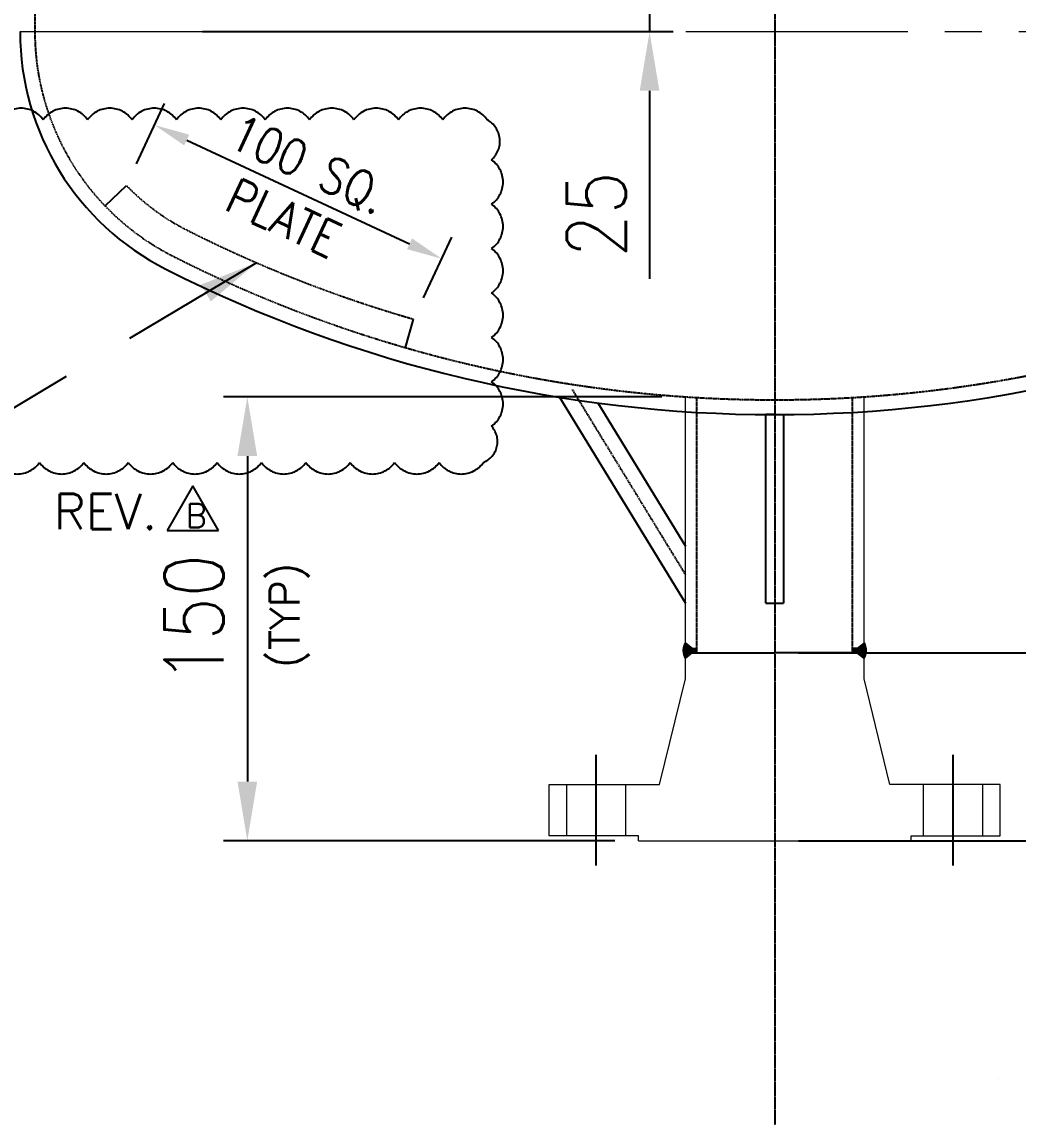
# Model space of a CAD drawing. Header units: inches. Extents: x -23478 to -9690, y -25762 to 11324.
# Drawn here: x -22022.8 to -21686.2, y 8755 to 9125.1 of the extents above; entities that cross this region are included whole.
import ezdxf

# ---------------------------------------------------------------- set-up
doc = ezdxf.new("R2010")
doc.units = ezdxf.units.IN
doc.header["$LTSCALE"] = 200
doc.header["$MEASUREMENT"] = 0
for name, pattern in [('CENTER', [2, 1.25, -0.25, 0.25, -0.25]), ('CENTER2', [1.125, 0.75, -0.125, 0.125, -0.125]), ('DASHED', [0.75, 0.5, -0.25]), ('DASHED2', [0.375, 0.25, -0.125]), ('HIDDEN', [0.375, 0.25, -0.125])]:
    doc.linetypes.add(name, pattern=pattern)
for name, color, linetype, lineweight in [('1 (CEN)', 1, 'CENTER2', 9), ('EQUIPMENT', 4, 'Continuous', 13), ('Hidden Line', 3, 'HIDDEN', 9)]:
    doc.layers.add(name, color=color, linetype=linetype, lineweight=lineweight)
for name, color, linetype in [('CEN', 3, 'CENTER'), ('CENTER', 1, 'CENTER'), ('DIMENSION', 8, 'Continuous'), ('text', 3, 'Continuous')]:
    doc.layers.add(name, color=color, linetype=linetype)
doc.styles.add("ROMAN'S", font='romans.shx')
doc.styles.add('ROMANS', font='romans.shx', dxfattribs={"width": 0.85})
doc.dimstyles.new('VEP-8', dxfattribs={"dimscale": 8, "dimtxt": 2.5, "dimasz": 2.5, "dimexe": 1, "dimexo": 1, "dimgap": 1, "dimtad": 1, "dimdec": 1, "dimlfac": -1, "dimzin": 9, "dimdsep": 46, "dimtxsty": 'ROMANS', "dimcen": 0, "dimclrd": 256, "dimclre": 256, "dimclrt": 3, "dimadec": 0, "dimazin": 2, "dimtfac": 1, "dimtdec": 1, "dimtmove": 0, "dimatfit": 3, "dimfxl": 1, "dimlwd": -1, "dimlwe": -1, "dimarcsym": 1})
doc.dimstyles.new('VEP-8$0', dxfattribs={"dimscale": 8, "dimtxt": 2.5, "dimasz": 2.5, "dimexe": 1, "dimexo": 1, "dimgap": 1, "dimtad": 1, "dimdec": 1, "dimlfac": -1, "dimzin": 9, "dimdsep": 46, "dimtxsty": 'ROMANS', "dimcen": 0, "dimclrd": 256, "dimclre": 256, "dimclrt": 3, "dimadec": 0, "dimazin": 2, "dimtfac": 1, "dimtdec": 1, "dimtmove": 0, "dimatfit": 3, "dimfxl": 1, "dimlwd": -1, "dimlwe": -1, "dimarcsym": 1})

# ---------------------------------------------------------------- blocks, each defined once
blk = doc.blocks.new('*D120')
at = {"layer": 'Defpoints', "color": 0, "linetype": 'DASHED', "transparency": 16777216}
for p in [(-22739.55, 10886.07), (-21997.04, 10886.07), (-22190.55, 7925.37)]:
    blk.add_point(p, dxfattribs=at)
at = {"layer": 'DIMENSION', "transparency": 16777216}
for p, q in [((-22005.04, 10886.07), (-22747.55, 10886.07)), ((-22739.55, 7945.37), (-22739.55, 10866.07)), ((-22198.55, 7925.37), (-22747.55, 7925.37))]:
    blk.add_line(p, q, dxfattribs=at)
at = {"layer": 'DIMENSION', "linetype": 'DASHED', "transparency": 16777216}
for points in [[(-22742.89, 10866.07), (-22736.22, 10866.07), (-22739.55, 10886.07)], [(-22742.89, 7945.37), (-22736.22, 7945.37), (-22739.55, 7925.37)]]:
    blk.add_solid(points, dxfattribs=at)
at = {"layer": 'DIMENSION', "color": 3, "linetype": 'DASHED', "transparency": 16777216, "insert": (-22757.55, 9405.72), "char_height": 20, "attachment_point": 5, "rotation": 90, "style": 'ROMANS', "bg_fill": 3, "box_fill_scale": 1.25, "bg_fill_color": 256, "bg_fill_true_color": 13158600, "bg_fill_transparency": 0}
blk.add_mtext('2934', dxfattribs=at)
blk = doc.blocks.new('*D126')
at = {"layer": 'Defpoints', "color": 0, "transparency": 16777216}
for p in [(-21798.64, 8998.36), (-21946.64, 8848.36), (-21814.49, 8848.36)]:
    blk.add_point(p, dxfattribs=at)
at = {"layer": 'DIMENSION', "transparency": 16777216}
for p, q in [((-21806.64, 8998.36), (-21954.64, 8998.36)), ((-21946.64, 8978.36), (-21946.64, 8868.36)), ((-21822.49, 8848.36), (-21954.64, 8848.36))]:
    blk.add_line(p, q, dxfattribs=at)
for points in [[(-21943.31, 8978.36), (-21949.98, 8978.36), (-21946.64, 8998.36)], [(-21949.98, 8868.36), (-21943.31, 8868.36), (-21946.64, 8848.36)]]:
    blk.add_solid(points, dxfattribs=at)
at = {"layer": 'DIMENSION', "color": 3, "linetype": 'DASHED2', "transparency": 16777216, "insert": (-21964.64, 8923.36), "char_height": 20, "attachment_point": 5, "rotation": 90, "style": 'ROMANS', "bg_fill": 3, "box_fill_scale": 1.25, "bg_fill_color": 256, "bg_fill_true_color": 13158600, "bg_fill_transparency": 0}
blk.add_mtext('150', dxfattribs=at)
blk = doc.blocks.new('*D216')
at = {"layer": 'Defpoints', "color": 0, "transparency": 16777216}
for p in [(-21987.51, 9069.81), (-21880.94, 9045.04), (-21890.44, 9024.62)]:
    blk.add_point(p, dxfattribs=at)
at = {"layer": 'DIMENSION', "transparency": 16777216}
for p, q in [((-21984.13, 9077.07), (-21974.62, 9097.48)), ((-21967.12, 9085.17), (-21891.81, 9050.11)), ((-21887.07, 9031.88), (-21877.56, 9052.29))]:
    blk.add_line(p, q, dxfattribs=at)
for points in [[(-21966.28, 9086.98), (-21967.97, 9083.35), (-21978, 9090.23)], [(-21892.66, 9048.29), (-21890.97, 9051.92), (-21880.94, 9045.04)]]:
    blk.add_solid(points, dxfattribs=at)
at = {"layer": 'DIMENSION', "color": 3, "linetype": 'DASHED2', "transparency": 16777216, "insert": (-21930.11, 9067.93), "char_height": 12, "attachment_point": 5, "rotation": 335.0349, "style": 'ROMANS'}
blk.add_mtext('100 SQ.\\PPLATE', dxfattribs=at)
blk = doc.blocks.new('*D217')
at = {"layer": 'Defpoints', "color": 0, "transparency": 16777216}
for p in [(-21969.76, 9146.8), (-21969.76, 9121.8), (-21810.74, 9121.8)]:
    blk.add_point(p, dxfattribs=at)
at = {"layer": 'DIMENSION', "transparency": 16777216}
for p, q in [((-21810.74, 9166.8), (-21810.74, 9186.8)), ((-21961.76, 9146.8), (-21802.74, 9146.8)), ((-21810.74, 9146.8), (-21810.74, 9121.8)), ((-21961.76, 9121.8), (-21802.74, 9121.8)), ((-21810.74, 9101.8), (-21810.74, 9038.27))]:
    blk.add_line(p, q, dxfattribs=at)
for points in [[(-21814.07, 9166.8), (-21807.4, 9166.8), (-21810.74, 9146.8)], [(-21807.4, 9101.8), (-21814.07, 9101.8), (-21810.74, 9121.8)]]:
    blk.add_solid(points, dxfattribs=at)
at = {"layer": 'DIMENSION', "color": 3, "linetype": 'DASHED2', "transparency": 16777216, "insert": (-21828.74, 9060.03), "char_height": 20, "attachment_point": 5, "rotation": 90, "style": 'ROMANS', "bg_fill": 3, "box_fill_scale": 1.25, "bg_fill_color": 256, "bg_fill_true_color": 13158600, "bg_fill_transparency": 0}
blk.add_mtext('25', dxfattribs=at)
blk = doc.blocks.new('*D219')
at = {"layer": 'Defpoints', "color": 0, "transparency": 16777216}
for p in [(-21444.94, 8798.14), (-21444.94, 8723.4), (-21768.44, 8697.39)]:
    blk.add_point(p, dxfattribs=at)
at = {"layer": 'DIMENSION', "transparency": 16777216}
for p, q in [((-21444.94, 8790.14), (-21444.94, 8715.4)), ((-21768.44, 8705.39), (-21768.44, 8731.4)), ((-21748.44, 8723.4), (-21464.94, 8723.4))]:
    blk.add_line(p, q, dxfattribs=at)
for points in [[(-21748.44, 8726.73), (-21748.44, 8720.07), (-21768.44, 8723.4)], [(-21464.94, 8720.07), (-21464.94, 8726.73), (-21444.94, 8723.4)]]:
    blk.add_solid(points, dxfattribs=at)
at = {"layer": 'DIMENSION', "color": 3, "linetype": 'DASHED2', "transparency": 16777216, "insert": (-21606.69, 8741.4), "char_height": 20, "attachment_point": 5, "style": 'ROMANS', "bg_fill": 3, "box_fill_scale": 1.25, "bg_fill_color": 256, "bg_fill_true_color": 13158600, "bg_fill_transparency": 0}
blk.add_mtext('324', dxfattribs=at)
blk = doc.blocks.new('*D220')
at = {"layer": 'Defpoints', "color": 0, "transparency": 16777216}
for p in [(-21768.44, 8911.86), (-21768.44, 8848.36), (-21631.39, 8848.36)]:
    blk.add_point(p, dxfattribs=at)
at = {"layer": 'DIMENSION', "transparency": 16777216}
for p, q in [((-21760.44, 8911.86), (-21623.39, 8911.86)), ((-21631.39, 8891.86), (-21631.39, 8868.36)), ((-21760.44, 8848.36), (-21623.39, 8848.36)), ((-21631.39, 8848.36), (-21631.39, 8761.36))]:
    blk.add_line(p, q, dxfattribs=at)
for points in [[(-21628.06, 8891.86), (-21634.72, 8891.86), (-21631.39, 8911.86)], [(-21634.72, 8868.36), (-21628.06, 8868.36), (-21631.39, 8848.36)]]:
    blk.add_solid(points, dxfattribs=at)
at = {"layer": 'DIMENSION', "color": 3, "linetype": 'DASHED2', "transparency": 16777216, "insert": (-21649.39, 8794.86), "char_height": 20, "attachment_point": 5, "rotation": 90, "style": 'ROMANS'}
blk.add_mtext('63.5', dxfattribs=at)
blk = doc.blocks.new('REVISION')
at = {"layer": 'DIMENSION', "color": 1, "linetype": 'DASHED2'}
blk.add_lwpolyline([(-2.54, 13.64), (-11.2, 28.64), (-19.86, 13.64)], close=True, dxfattribs=at)
at = {"layer": 'DIMENSION', "color": 1, "linetype": 'DASHED2', "attachment_point": 1, "style": "ROMAN'S"}
for s, insert, char_height, width in [('REV.', (-58.22, 25.99), 12, 56.2034), ('B', (-13.63, 22.64), 8, 5.5972)]:
    blk.add_mtext(s, dxfattribs=dict(at, insert=insert, char_height=char_height, width=width))

msp = doc.modelspace()

# ---------------------------------------------------------------- hatches: boundary and pattern name
at = {"layer": 'DIMENSION', "linetype": 'DASHED'}
h = msp.add_hatch(dxfattribs=at)
h.set_pattern_fill('ANSI37', color=5, scale=0.5, angle=180)
h.set_pattern_definition([(225, (-54644.458086, -7649.24292), (0.04419417382, -0.04419417382), []), (315, (-54644.458086, -7649.24292), (0.04419417382, 0.04419417382), [])])
h.paths.add_polyline_path([(-21738.24, 8910.1, 0.279062), (-21738.24, 8915.13), (-21740.54, 8913.36), (-21742.14, 8913.36), (-21742.14, 8911.86), (-21740.54, 8911.86)])
h.paths.add_polyline_path([(-21798.64, 8915.13, 0.279062), (-21798.64, 8910.1), (-21796.34, 8911.86), (-21794.74, 8911.86), (-21794.74, 8913.36), (-21796.34, 8913.36)])

# ---------------------------------------------------------------- linework, layer by layer
at = {"color": 0}
for p, q in [((-21798.64, 8915.13), (-21796.34, 8913.36)), ((-21796.34, 8913.36), (-21794.74, 8913.36)), ((-21740.54, 8913.36), (-21742.14, 8913.36)), ((-21738.24, 8915.13), (-21740.54, 8913.36)), ((-21798.64, 8910.1), (-21796.34, 8911.86)), ((-21796.34, 8911.86), (-21794.74, 8911.86)), ((-21794.74, 8911.86), (-21768.44, 8911.86)), ((-21742.14, 8911.86), (-21768.44, 8911.86)), ((-21740.54, 8911.86), (-21742.14, 8911.86)), ((-21738.24, 8910.1), (-21740.54, 8911.86))]:
    msp.add_line(p, q, dxfattribs=at)
for centre, radius, start, end in [((-21933.44, 9121.8), 90, 180, 243.1244), ((-21768.44, 9447.37), 455, 243.1244, 296.8756)]:
    msp.add_arc(centre, radius, start, end)
for centre, start, end in [((-21794.49, 8912.61), 148.8152, 211.1848), ((-21742.4, 8912.61), 328.8152, 31.1848)]:
    msp.add_arc(centre, 4.86, start, end, dxfattribs=at)
at = {"layer": '1 (CEN)', "ltscale": 0.5}
msp.add_line((-22023.44, 9121.8), (-21518.44, 9121.8), dxfattribs=at)
at = {"layer": 'CEN', "color": 2, "linetype": 'CENTER'}
for p, q in [((-21828.74, 8839.96), (-21828.74, 8877.41)), ((-21708.14, 8839.96), (-21708.14, 8877.41))]:
    msp.add_line(p, q, dxfattribs=at)
at = {"layer": 'CENTER', "linetype": 'CENTER', "ltscale": 0.001}
for p, q in [((-21768.44, 11105.87), (-21768.44, 8697.39)), ((-21836.87, 9000.82), (-21798.64, 8938.29))]:
    msp.add_line(p, q, dxfattribs=at)
at = {"layer": 'DIMENSION', "linetype": 'DASHED', "ltscale": 0.001}
msp.add_line((-22018.44, 10614.37), (-22018.44, 9121.8), dxfattribs=at)
at = {"layer": 'DIMENSION', "color": 6, "linetype": 'DASHED2'}
for p, q in [((-21994.72, 9062.88), (-21987.51, 9069.81)), ((-21967.35, 9054.9), (-21967.35, 9054.9)), ((-21967.35, 9054.9), (-21967.35, 9054.9)), ((-21893.21, 9015.02), (-21890.44, 9024.62))]:
    msp.add_line(p, q, dxfattribs=at)
at = {"layer": 'DIMENSION', "color": 7, "linetype": 'DASHED'}
for p, q in [((-21841.14, 8998.22), (-21798.64, 8928.7)), ((-21828.26, 8996.32), (-21798.64, 8947.87)), ((-21771.44, 8967.37), (-21771.44, 8992.37)), ((-21768.44, 8992.37), (-21771.44, 8992.37)), ((-21768.44, 8992.37), (-21765.44, 8992.37)), ((-21765.44, 8992.37), (-21765.44, 8967.37)), ((-21771.44, 8928.7), (-21771.44, 8967.37)), ((-21765.44, 8967.37), (-21765.44, 8928.7)), ((-21771.44, 8928.7), (-21765.44, 8928.7))]:
    msp.add_line(p, q, dxfattribs=at)
at = {"layer": 'DIMENSION', "color": 7, "linetype": 'DASHED', "ltscale": 0.001}
for p, q in [((-21794.74, 8911.86), (-21794.74, 8998.12)), ((-21742.14, 8911.86), (-21742.14, 8998.12))]:
    msp.add_line(p, q, dxfattribs=at)
at = {"layer": 'DIMENSION'}
msp.add_line((-21692.72, 8767.87), (-21692.72, 8767.87), dxfattribs=at)
at = {"layer": 'DIMENSION', "linetype": 'DASHED', "ltscale": 0.001}
for centre, radius, start, end in [((-21933.44, 9121.8), 85, 180, 243.1244), ((-21933.44, 9121.8), 75, 223.8755, 243.1244), ((-21768.44, 9447.37), 440, 243.1244, 253.9027), ((-21768.44, 9447.37), 450, 243.1244, 296.8756)]:
    msp.add_arc(centre, radius, start, end, dxfattribs=at)
at = {"layer": 'EQUIPMENT'}
for p, q in [((-21798.64, 8911.86), (-21798.64, 8998.36)), ((-21738.24, 8911.86), (-21738.24, 8998.36)), ((-21798.64, 8903.1), (-21798.64, 8910.1)), ((-21738.24, 8903.1), (-21738.24, 8910.1)), ((-21807.34, 8867.41), (-21798.64, 8903.1)), ((-21729.54, 8867.41), (-21738.24, 8903.1)), ((-21844.64, 8849.96), (-21844.64, 8867.41)), ((-21844.64, 8867.41), (-21807.34, 8867.41)), ((-21692.24, 8867.41), (-21729.54, 8867.41)), ((-21692.24, 8849.96), (-21692.24, 8867.41)), ((-21814.49, 8849.96), (-21844.64, 8849.96)), ((-21814.49, 8848.36), (-21814.49, 8849.96)), ((-21814.49, 8848.36), (-21722.39, 8848.36)), ((-21722.39, 8849.96), (-21692.24, 8849.96)), ((-21722.39, 8848.36), (-21722.39, 8849.96))]:
    msp.add_line(p, q, dxfattribs=at)
at = {"layer": 'Hidden Line', "ltscale": 5}
for p, q in [((-21838.74, 8849.96), (-21838.74, 8867.41)), ((-21818.74, 8849.96), (-21818.74, 8867.41)), ((-21718.14, 8849.96), (-21718.14, 8867.41)), ((-21698.14, 8849.96), (-21698.14, 8867.41))]:
    msp.add_line(p, q, dxfattribs=at)

# ---------------------------------------------------------------- texts
at = {"layer": 'text', "style": 'ROMANS'}
msp.add_text('(TYP)', height=10, rotation=90, dxfattribs=at).set_placement((-21929.07, 8906.73))

# ---------------------------------------------------------------- dimensions: what is measured, and where the dimension line sits
at = {"layer": 'DIMENSION', "color": 6, "linetype": 'DASHED2'}
dim = msp.add_linear_dim(base=(-21880.94, 9045.04), p1=(-21987.51, 9069.81), p2=(-21890.44, 9024.62), angle=335.0349, text='100 SQ.\\XPLATE', dimstyle='VEP-8$0', override={"dimtxt": 1.5, "dimasz": 1.5, "dimlfac": 1, "dimtxsty": 'ROMANS', "dimfxl": 1.5, "dimtfill": 0}, dxfattribs=at)
dim.commit()
dim.dimension.update_dxf_attribs({"geometry": '*D216', "text_midpoint": (-21930.11, 9067.93), "dimtype": 161})

# ---------------------------------------------------------------- next in the draw order: dimensions: what is measured, and where the dimension line sits
at = {"layer": 'DIMENSION', "color": 7, "linetype": 'DASHED'}
dim = msp.add_linear_dim(base=(-22739.55, 10886.07), p1=(-22190.55, 7925.37), p2=(-21997.04, 10886.07), angle=90, text='2934', dimstyle='VEP-8$0', override={"dimtxt": 2.5, "dimlfac": 1, "dimtxsty": 'ROMANS', "dimfxl": 1.5, "dimtfill": 1}, dxfattribs=at)
dim.commit()
dim.dimension.update_dxf_attribs({"geometry": '*D120', "text_midpoint": (-22739.55, 9405.72), "dimtype": 160})
at = {"layer": 'DIMENSION', "color": 6, "linetype": 'DASHED2'}
dim = msp.add_linear_dim(base=(-21946.64, 8848.36), p1=(-21798.64, 8998.36), p2=(-21814.49, 8848.36), angle=90, text='150', dimstyle='VEP-8$0', override={"dimtxt": 2.5, "dimlfac": 1, "dimtxsty": 'ROMANS', "dimfxl": 1.5, "dimtfill": 1}, dxfattribs=at)
dim.commit()
dim.dimension.update_dxf_attribs({"geometry": '*D126', "text_midpoint": (-21964.64, 8923.36)})
dim = msp.add_linear_dim(base=(-21444.94, 8723.4), p1=(-21768.44, 8697.39), p2=(-21444.94, 8798.14), text='324', dimstyle='VEP-8$0', override={"dimtxt": 2.5, "dimlfac": 1, "dimtxsty": 'ROMANS', "dimfxl": 1.5, "dimtfill": 1}, dxfattribs=at)
dim.commit()
dim.dimension.update_dxf_attribs({"geometry": '*D219', "text_midpoint": (-21606.69, 8741.4)})

# ---------------------------------------------------------------- next in the draw order: block references
msp.add_blockref('REVISION', (-21953.84, 8939.61), dxfattribs=at)

# ---------------------------------------------------------------- next in the draw order: dimensions: what is measured, and where the dimension line sits
dim = msp.add_linear_dim(base=(-21631.39, 8848.36), p1=(-21768.44, 8911.86), p2=(-21768.44, 8848.36), angle=90, dimstyle='VEP-8$0', override={"dimlfac": 1, "dimarcsym": 0}, dxfattribs=at)
dim.commit()
dim.dimension.update_dxf_attribs({"geometry": '*D220', "text_midpoint": (-21649.39, 8794.86)})

# ---------------------------------------------------------------- next in the draw order: leaders
msp.add_leader([(-21943.51, 9043.7), (-22111.84, 8943.08), (-22379.45, 8943.08)], dimstyle='VEP-8', override={"dimtad": 0, "dimfxl": 1.5, "dimtfill": 1}, dxfattribs=at)

# ---------------------------------------------------------------- next in the draw order: dimensions: what is measured, and where the dimension line sits
dim = msp.add_linear_dim(base=(-21810.74, 9121.8), p1=(-21969.76, 9146.8), p2=(-21969.76, 9121.8), angle=90, dimstyle='VEP-8$0', override={"dimtxt": 2.5, "dimlfac": 1, "dimfxl": 1.5, "dimtfill": 1}, dxfattribs=at)
dim.commit()
dim.dimension.update_dxf_attribs({"geometry": '*D217', "text_midpoint": (-21828.74, 9060.03)})

# ---------------------------------------------------------------- next in the draw order: linework, layer by layer
msp.add_lwpolyline([(-22030.6, 9092.01, -0.5206), (-22015.6, 9092.01, -0.5206), (-22000.6, 9092.01, -0.5206), (-21985.6, 9092.01, -0.5206), (-21970.6, 9092.01, -0.5206), (-21955.6, 9092.01, -0.5206), (-21940.6, 9092.01, -0.5206), (-21925.6, 9092.01, -0.5206), (-21910.6, 9092.01, -0.5206), (-21895.6, 9092.01, -0.5206), (-21880.6, 9092.01, -0.5206), (-21865.6, 9092.01, -0.5206), (-21864.14, 9078.47, -0.5206), (-21864.14, 9063.47, -0.5206), (-21864.14, 9048.47, -0.5206), (-21864.14, 9033.47, -0.5206), (-21864.14, 9018.47, -0.5206), (-21864.14, 9003.47, -0.5206), (-21864.14, 8988.47, -0.5206), (-21866.86, 8976.19, -0.5206), (-21881.86, 8976.19, -0.5206), (-21896.86, 8976.19, -0.5206), (-21911.86, 8976.19, -0.5206), (-21926.86, 8976.19, -0.5206), (-21941.86, 8976.19, -0.5206), (-21956.86, 8976.19, -0.5206), (-21971.86, 8976.19, -0.5206), (-21986.86, 8976.19, -0.5206), (-22001.86, 8976.19, -0.5206), (-22016.86, 8976.19, -0.5206), (-22031.86, 8976.19, -0.5206)], format="xyb", dxfattribs=at)

doc.saveas('drawing.dxf')
